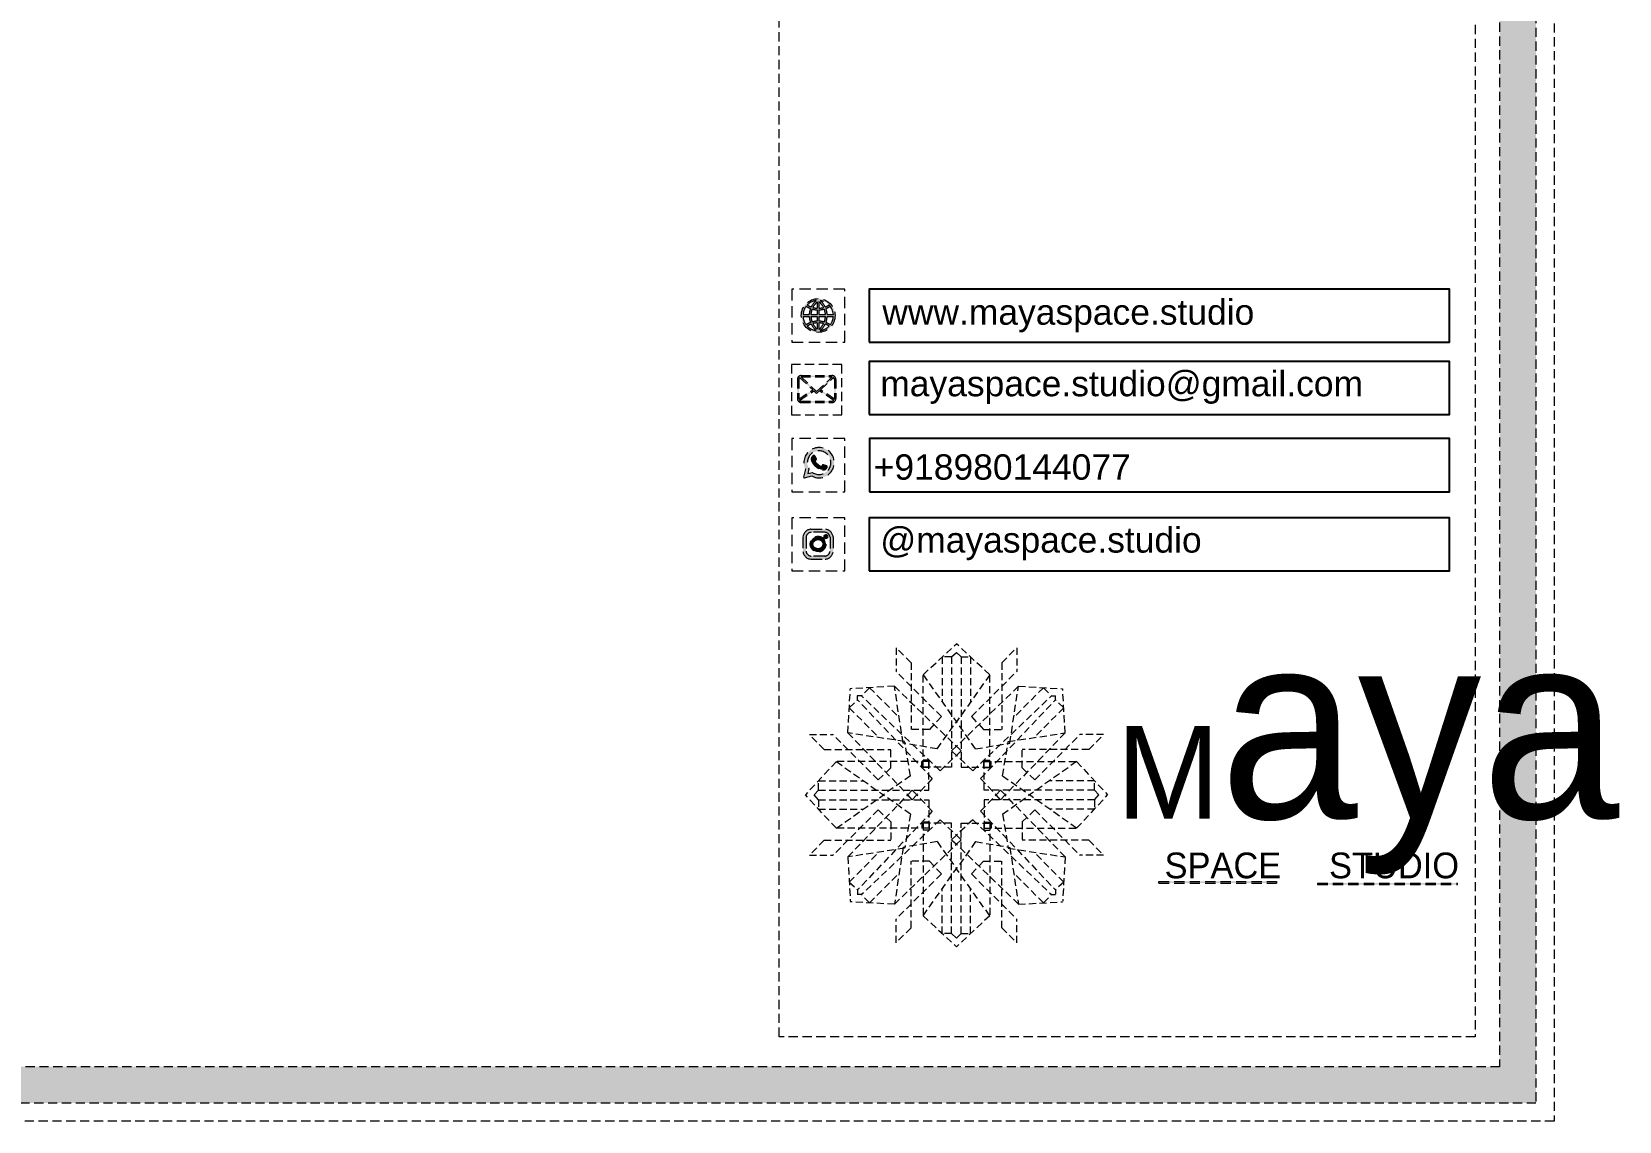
# Model space of a CAD drawing. Header units: millimetres. Extents: x 56222 to 3066687, y -650199 to -121287.
# Drawn here: x 140305 to 140477.3, y -185487 to -185368.8 of the extents above; entities that cross this region are included whole.
import ezdxf

# ---------------------------------------------------------------- set-up
doc = ezdxf.new("R2010")
doc.units = ezdxf.units.MM
doc.header["$MEASUREMENT"] = 0
doc.linetypes.add('DASHEDX2', pattern=[1.5, 1, -0.5])
doc.layers.add('Dimension', color=10, linetype='DASHEDX2', lineweight=20)
doc.styles.get("Standard").update_dxf_attribs({"font": 'arial.ttf', "height": 6})

# ---------------------------------------------------------------- blocks, each defined once
blk = doc.blocks.new('FSFSF')
at = {"color": 42, "lineweight": 5, "true_color": 0xe0ac11}
for p, q in [((28603.8573819619, 139.6884756314575), (28608.58467309682, 144.0826294809294)), ((28613.31196423174, 139.6884756314505), (28608.58467309682, 144.0826294809224)), ((28600.02952215459, 143.5139148725285), (28600.02952215459, 140.1627915054827)), ((28602.14937278152, 141.4051683081257), (28600.02952215458, 143.5139148725237)), ((28607.90038549203, 142.2178300233099), (28606.57849619761, 142.2178300233099)), ((28606.57849619761, 142.2178300233112), (28606.57849619761, 135.8440958244304)), ((28607.90038549203, 142.2178300233056), (28608.57656374431, 142.8463572676453)), ((28607.90038549203, 142.2178300233099), (28607.90038549203, 126.5832694616292)), ((28609.26896070161, 142.2178300232985), (28608.59278244933, 142.8463572676383)), ((28609.26896070161, 142.2178300233029), (28609.26896070161, 126.5832694616222)), ((28609.26896070161, 142.2178300233029), (28610.59084999603, 142.2178300233029)), ((28610.59084999603, 142.2178300233041), (28610.59084999603, 135.8440958244234)), ((28615.01997341212, 141.4051683081186), (28617.13982403906, 143.5139148725166)), ((28617.13982403905, 143.5139148725215), (28617.13982403905, 140.1627915054756)), ((28606.46515515396, 133.7608692168469), (28600.02952215458, 140.1627915054788)), ((28602.14937278152, 141.4051683081257), (28602.14937278152, 131.9548183658916)), ((28603.8573819619, 126.5832694616292), (28603.8573819619, 139.6884756314575)), ((28603.8573819619, 139.6884756314575), (28608.57656374431, 133.0212336201026)), ((28613.31196423174, 139.6884756314505), (28608.59278244933, 133.0212336200956)), ((28610.70419103967, 133.7608692168399), (28617.13982403906, 140.1627915054717)), ((28613.31196423174, 126.5832694616222), (28613.31196423174, 139.6884756314505)), ((28615.01997341212, 141.4051683081186), (28615.01997341212, 131.9548183658846)), ((28593.18528875562, 131.4512709548762), (28593.53942279741, 137.7083440558963)), ((28599.79649589843, 138.0624780976842), (28593.53942279741, 137.7083440558973)), ((28596.24299432195, 137.8613591630871), (28595.12411765238, 136.6852294059708)), ((28596.24299432195, 137.8613591630871), (28600.47007367387, 133.6479551677364)), ((28601.02633591869, 130.0022997966441), (28599.79649589844, 138.0624780976862)), ((28599.79697319313, 138.0540449410801), (28608.57656374431, 129.5596347853315)), ((28617.37237300051, 138.0540449410731), (28608.59278244933, 129.5596347853245)), ((28616.14301027494, 130.0022997966371), (28617.3728502952, 138.0624780976791)), ((28620.92635187169, 137.8613591630801), (28616.69927251977, 133.6479551677294)), ((28617.37285029521, 138.0624780976772), (28623.62992339623, 137.7083440558903)), ((28620.92635187169, 137.8613591630801), (28622.04522854125, 136.6852294059638)), ((28624.00027614303, 131.4512709548835), (28623.64614210124, 137.7083440559036)), ((28593.38640769022, 135.0047725313525), (28594.56253744733, 136.1236492009193)), ((28595.12411765238, 136.6852294059708), (28594.53344388519, 136.6852294059708)), ((28594.56253744733, 136.1236492009193), (28594.56253744733, 136.7143229681096)), ((28605.16739288197, 124.9761417178488), (28594.56253744733, 136.1236492009157)), ((28606.27162513545, 126.0803739713377), (28595.12411765239, 136.6852294059723)), ((28610.89772105818, 126.0803739713307), (28622.04522854125, 136.6852294059653)), ((28612.01817201668, 124.9761417178561), (28622.62302745131, 136.123649200923)), ((28622.04522854125, 136.6852294059638), (28622.63590230844, 136.6852294059638)), ((28622.62302745131, 136.1236492009266), (28622.62302745131, 136.7143229681169)), ((28623.79915720843, 135.0047725313598), (28622.62302745131, 136.1236492009266)), ((28593.38640769022, 135.0047725313525), (28597.59981168557, 130.777693179436)), ((28606.46515515396, 133.7608692168438), (28604.74702146255, 131.954818365889)), ((28605.85908385607, 129.1819884053065), (28608.57656374431, 133.0212336201024)), ((28611.31026233756, 129.1819884052994), (28608.59278244933, 133.0212336200953)), ((28610.70419103968, 133.7608692168368), (28612.42232473109, 131.954818365882)), ((28623.79915720843, 135.0047725313598), (28619.58575321308, 130.7776931794433)), ((28587.73385198078, 131.2182446987172), (28591.08497534782, 131.2182446987172)), ((28589.84259854518, 129.0983940717815), (28587.73385198078, 131.2182446987208)), ((28597.48689763646, 124.7826116993383), (28591.08497534783, 131.2182446987208)), ((28601.24546705666, 130.2214309346091), (28593.18528875562, 131.4512709548617)), ((28593.19372191223, 131.4507936601731), (28601.68813206797, 122.6712031089919)), ((28604.74702146255, 131.9548183658916), (28602.14937278152, 131.9548183658916)), ((28612.42232473109, 131.9548183658846), (28615.01997341212, 131.9548183658846)), ((28623.99184298642, 131.4507936601804), (28615.49743283067, 122.6712031089992)), ((28615.94009784198, 130.2214309346164), (28624.00027614303, 131.451270954869)), ((28619.69866726219, 124.7826116993456), (28626.10058955082, 131.2182446987281)), ((28629.45171291787, 131.2182446987244), (28626.10058955082, 131.2182446987244)), ((28627.34296635347, 129.0983940717888), (28629.45171291786, 131.2182446987281)), ((28589.84259854518, 129.0983940717815), (28599.29294848741, 129.0983940717815)), ((28599.29294848741, 126.5007453907565), (28599.29294848741, 129.0983940717815)), ((28605.85908385607, 129.1819884053061), (28601.02633591869, 130.0022997966444)), ((28602.065778448, 125.3886829972289), (28601.24546705666, 130.2214309346127)), ((28607.90038549203, 128.9163723677579), (28608.57656374431, 129.5596347853315)), ((28607.90038549203, 128.916372367763), (28608.57656374431, 128.2731099501872)), ((28609.26896070161, 128.9163723677509), (28608.59278244933, 129.5596347853245)), ((28609.26896070161, 128.916372367756), (28608.59278244933, 128.2731099501802)), ((28611.31026233756, 129.1819884052991), (28616.14301027495, 130.0022997966374)), ((28615.11978645065, 125.3886829972362), (28615.94009784198, 130.22143093462)), ((28627.34296635347, 129.0983940717888), (28617.89261641123, 129.0983940717888)), ((28617.89261641123, 126.5007453907638), (28617.89261641123, 129.0983940717888)), ((28591.55929122185, 127.3903848914015), (28587.16513737238, 122.6630937564842)), ((28604.66449739168, 127.3903848914015), (28591.55929122185, 127.3903848914015)), ((28591.55929122185, 127.3903848914015), (28598.2265332332, 122.6712031089919)), ((28597.48689763646, 124.7826116993419), (28599.29294848742, 126.5007453907529)), ((28603.67734725012, 126.5424332089096), (28603.67734725012, 127.3903848914015)), ((28604.66449739168, 126.5430463444827), (28603.67734725012, 126.5424332089096)), ((28604.70533364439, 127.5704196031902), (28603.8573819619, 127.5704196031902)), ((28607.90038549203, 126.5832694616292), (28603.8573819619, 126.5832694616292)), ((28604.66449739168, 123.3473813612763), (28604.66449739168, 127.3903848914015)), ((28604.70472050882, 126.5832694616292), (28604.70533364439, 127.5704196031902)), ((28606.27162513545, 126.0803739713377), (28608.57656374431, 128.2731099501872)), ((28610.89772105818, 126.0803739713307), (28608.59278244933, 128.2731099501802)), ((28609.26896070161, 126.5832694616222), (28613.31196423174, 126.5832694616222)), ((28612.46462568482, 126.5832694616222), (28612.46401254924, 127.5704196031832)), ((28612.46401254924, 127.5704196031832), (28613.31196423174, 127.5704196031832)), ((28612.52106750697, 123.3473813612836), (28612.52106750697, 127.3903848914088)), ((28612.52106750697, 127.3903848914088), (28625.6262736768, 127.3903848914088)), ((28612.52106750697, 126.54304634449), (28613.50821764853, 126.5424332089169)), ((28613.50821764853, 126.5424332089169), (28613.50821764853, 127.3903848914088)), ((28619.69866726219, 124.7826116993492), (28617.89261641123, 126.5007453907601)), ((28625.6262736768, 127.3903848914088), (28618.95903166544, 122.6712031089992)), ((28625.6262736768, 127.3903848914088), (28630.02042752627, 122.6630937564914)), ((28589.02993683, 123.3473813612763), (28589.02993683, 124.6692706556969)), ((28589.02993682999, 124.6692706556969), (28595.40367102887, 124.6692706556969)), ((28602.065778448, 125.3886829972289), (28598.2265332332, 122.6712031089919)), ((28605.16739288197, 124.9761417178488), (28602.97465690312, 122.6712031089919)), ((28612.01817201668, 124.9761417178561), (28614.21090799553, 122.6712031089992)), ((28615.11978645065, 125.3886829972362), (28618.95903166544, 122.6712031089992)), ((28628.15562806865, 124.6692706557042), (28621.78189386977, 124.6692706557042)), ((28628.15562806865, 123.3473813612836), (28628.15562806865, 124.6692706557042)), ((28591.55929122185, 117.9358026215632), (28587.16513737238, 122.6630937564805)), ((28589.02993683, 123.3473813612763), (28588.40140958566, 122.6712031089919)), ((28589.02993683, 121.9788061516883), (28588.40140958566, 122.6549844039728)), ((28589.02993683, 123.3473813612763), (28604.66449739168, 123.3473813612763)), ((28589.02993682999, 121.9788061516883), (28604.66449739167, 121.9788061516883)), ((28589.02993682999, 121.9788061516883), (28589.02993682999, 120.6569168572678)), ((28591.55929122185, 117.9358026215632), (28598.2265332332, 122.6549844039728)), ((28593.19372191222, 113.8753938527916), (28601.68813206797, 122.6549844039728)), ((28602.065778448, 119.9375045157358), (28598.2265332332, 122.6549844039728)), ((28602.33139448555, 123.3473813612727), (28601.68813206797, 122.6712031089919)), ((28602.33139448555, 121.978806151692), (28601.68813206797, 122.6549844039728)), ((28602.33139448554, 123.3473813612727), (28602.97465690312, 122.6712031089919)), ((28602.33139448554, 121.978806151692), (28602.97465690312, 122.6549844039728)), ((28605.16739288197, 120.3500457951159), (28602.97465690312, 122.6549844039728)), ((28604.66449739167, 121.9788061516883), (28604.66449739167, 117.9358026215632)), ((28612.01817201667, 120.3500457951159), (28614.21090799552, 122.6549844039728)), ((28628.15562806865, 123.3473813612836), (28612.52106750697, 123.3473813612836)), ((28612.52106750696, 121.9788061516883), (28612.52106750696, 117.9358026215632)), ((28628.15562806865, 121.9788061516883), (28612.52106750696, 121.9788061516883)), ((28614.85417041311, 123.34738136128), (28614.21090799553, 122.6712031089992)), ((28614.8541704131, 121.978806151692), (28614.21090799552, 122.6549844039728)), ((28614.8541704131, 123.34738136128), (28615.49743283067, 122.6712031089992)), ((28614.85417041309, 121.978806151692), (28615.49743283067, 122.6549844039728)), ((28615.11978645064, 119.9375045157358), (28618.95903166544, 122.6549844039728)), ((28623.99184298642, 113.8753938527916), (28615.49743283067, 122.6549844039728)), ((28625.62627367679, 117.9358026215632), (28618.95903166544, 122.6549844039728)), ((28625.62627367679, 117.9358026215632), (28630.02042752627, 122.6630937564805)), ((28628.15562806865, 123.3473813612836), (28628.78415531299, 122.6712031089992)), ((28628.15562806864, 121.9788061516883), (28628.78415531298, 122.6549844039728)), ((28628.15562806865, 121.9788061516883), (28628.15562806865, 120.6569168572678)), ((28589.02993682999, 120.6569168572678), (28595.40367102887, 120.6569168572678)), ((28597.48689763646, 120.5435758136264), (28591.08497534783, 114.1079428142439)), ((28605.16739288197, 120.3500457951159), (28594.56253744733, 109.202538312049)), ((28597.48689763646, 120.5435758136227), (28599.29294848741, 118.8254421222118)), ((28602.065778448, 119.9375045157358), (28601.24546705666, 115.104756578352)), ((28612.01817201667, 120.3500457951159), (28622.62302745131, 109.202538312049)), ((28615.11978645064, 119.9375045157358), (28615.94009784198, 115.104756578352)), ((28619.69866726218, 120.5435758136227), (28617.89261641122, 118.8254421222118)), ((28619.69866726218, 120.5435758136264), (28626.10058955082, 114.1079428142439)), ((28628.15562806865, 120.6569168572678), (28621.78189386977, 120.6569168572678)), ((28604.66449739167, 117.9358026215632), (28591.55929122185, 117.9358026215632)), ((28606.27162513545, 119.148331313441), (28595.12411765239, 108.5434758788064)), ((28599.29294848741, 118.8254421222082), (28599.29294848741, 116.2277934411832)), ((28604.66449739167, 118.783141168482), (28603.67734725012, 118.783754304055)), ((28603.67734725012, 118.783754304055), (28603.67734725012, 117.9358026215632)), ((28607.90038549203, 118.6454358231495), (28603.8573819619, 118.6454358231495)), ((28603.8573819619, 118.6454358231495), (28603.8573819619, 105.5402296533212)), ((28604.70533364439, 117.6582856815885), (28603.8573819619, 117.6582856815885)), ((28604.70472050882, 118.6454358231495), (28604.70533364439, 117.6582856815885)), ((28606.27162513545, 119.148331313441), (28608.57656374431, 116.9555953345915)), ((28607.90038549203, 103.0108752614688), (28607.90038549203, 118.6454358231495)), ((28610.89772105818, 119.148331313441), (28608.59278244933, 116.9555953345915)), ((28609.26896070161, 118.6454358231495), (28613.31196423174, 118.6454358231495)), ((28609.26896070161, 103.0108752614688), (28609.26896070161, 118.6454358231495)), ((28610.89772105818, 119.148331313441), (28622.04522854125, 108.5434758788064)), ((28612.46462568482, 118.6454358231495), (28612.46401254924, 117.6582856815885)), ((28612.46401254924, 117.6582856815885), (28613.31196423174, 117.6582856815885)), ((28612.52106750696, 118.783141168482), (28613.50821764853, 118.783754304055)), ((28612.52106750696, 117.9358026215632), (28625.62627367679, 117.9358026215632)), ((28613.31196423174, 118.6454358231495), (28613.31196423174, 105.5402296533212)), ((28613.50821764853, 118.783754304055), (28613.50821764853, 117.9358026215632)), ((28617.89261641123, 118.8254421222082), (28617.89261641123, 116.2277934411832)), ((28589.84259854518, 116.2277934411832), (28587.73385198078, 114.1079428142439)), ((28589.84259854518, 116.2277934411832), (28599.29294848741, 116.2277934411832)), ((28601.24546705666, 115.1047565783556), (28593.18528875562, 113.874916558103)), ((28601.02633591869, 115.2264054881346), (28599.79649589844, 107.1662271870926)), ((28599.79697319313, 107.1746603436987), (28608.57656374431, 115.6690704994472)), ((28605.85908385607, 116.0467168794726), (28601.02633591869, 115.2264054881344)), ((28605.85908385607, 116.0467168794723), (28608.57656374431, 112.2074716646764)), ((28607.90038549203, 116.3123329170157), (28608.57656374431, 116.9555953345915)), ((28607.90038549203, 116.3123329170208), (28608.57656374431, 115.6690704994472)), ((28609.26896070161, 116.3123329170157), (28608.59278244933, 116.9555953345915)), ((28609.26896070161, 116.3123329170208), (28608.59278244933, 115.6690704994472)), ((28611.31026233756, 116.0467168794723), (28608.59278244933, 112.2074716646764)), ((28617.37237300051, 107.1746603436987), (28608.59278244933, 115.6690704994472)), ((28611.31026233756, 116.0467168794726), (28616.14301027495, 115.2264054881344)), ((28615.94009784198, 115.1047565783556), (28624.00027614302, 113.874916558103)), ((28616.14301027494, 115.2264054881346), (28617.3728502952, 107.1662271870926)), ((28627.34296635346, 116.2277934411832), (28617.89261641123, 116.2277934411832)), ((28627.34296635346, 116.2277934411832), (28629.45171291786, 114.1079428142439)), ((28587.73385198077, 114.1079428142475), (28591.08497534782, 114.1079428142475)), ((28593.18528875562, 113.8749165580884), (28593.53942279741, 107.6178434570684)), ((28593.38640769022, 110.3214149816122), (28597.59981168557, 114.5484943335287)), ((28602.14937278152, 103.8235369766531), (28602.14937278152, 113.2738869188871)), ((28604.74702146255, 113.2738869188871), (28602.14937278152, 113.2738869188871)), ((28606.46515515396, 111.4678360679349), (28604.74702146255, 113.2738869188898)), ((28610.70419103968, 111.4678360679349), (28612.42232473109, 113.2738869188898)), ((28612.42232473109, 113.2738869188871), (28615.01997341212, 113.2738869188871)), ((28615.01997341212, 103.8235369766531), (28615.01997341212, 113.2738869188871)), ((28623.79915720842, 110.3214149816122), (28619.58575321307, 114.5484943335287)), ((28624.00027614302, 113.8749165580884), (28623.64614210124, 107.6178434570684)), ((28629.45171291786, 114.1079428142475), (28626.10058955082, 114.1079428142475)), ((28593.38640769022, 110.3214149816122), (28594.56253744733, 109.2025383120454)), ((28596.24299432195, 107.3673461216916), (28600.47007367387, 111.5807501170424)), ((28606.46515515396, 111.4678360679318), (28600.02952215458, 105.0659137793)), ((28603.8573819619, 105.5402296533212), (28608.57656374431, 112.2074716646761)), ((28613.31196423174, 105.5402296533212), (28608.59278244933, 112.2074716646761)), ((28610.70419103967, 111.4678360679318), (28617.13982403906, 105.0659137793)), ((28620.92635187169, 107.3673461216916), (28616.69927251977, 111.5807501170424)), ((28623.79915720842, 110.3214149816122), (28622.62302745131, 109.2025383120454)), ((28595.12411765238, 108.5434758788079), (28594.53344388519, 108.5434758788079)), ((28594.56253744733, 109.2025383120454), (28594.56253744733, 108.6118645448551)), ((28596.24299432195, 107.3673461216916), (28595.12411765238, 108.5434758788079)), ((28606.57849619761, 103.0108752614676), (28606.57849619761, 109.3846094603483)), ((28610.59084999603, 103.0108752614676), (28610.59084999603, 109.3846094603483)), ((28620.92635187169, 107.3673461216916), (28622.04522854125, 108.5434758788079)), ((28622.04522854125, 108.5434758788079), (28622.63590230844, 108.5434758788079)), ((28622.62302745131, 109.2025383120454), (28622.62302745131, 108.6118645448551)), ((28599.79649589843, 107.1662271870945), (28593.53942279741, 107.5203612288814)), ((28617.37285029521, 107.1662271870945), (28623.62992339623, 107.5203612288814)), ((28600.02952215459, 101.7147904122502), (28600.02952215459, 105.0659137792961)), ((28602.14937278152, 103.8235369766531), (28600.02952215458, 101.7147904122551)), ((28603.8573819619, 105.5402296533212), (28608.58467309682, 101.1460758038494)), ((28613.31196423174, 105.5402296533212), (28608.58467309682, 101.1460758038494)), ((28615.01997341212, 103.8235369766531), (28617.13982403906, 101.7147904122551)), ((28617.13982403905, 101.7147904122502), (28617.13982403905, 105.0659137792961)), ((28607.90038549203, 103.0108752614688), (28606.57849619761, 103.0108752614688)), ((28607.90038549203, 103.0108752614732), (28608.57656374431, 102.3823480171334)), ((28609.26896070161, 103.0108752614732), (28608.59278244933, 102.3823480171334)), ((28609.26896070161, 103.0108752614688), (28610.59084999603, 103.0108752614688))]:
    blk.add_line(p, q, dxfattribs=at)
blk = doc.blocks.new('hgwg')
at = {"layer": 'Dimension', "true_color": 0xd39e00}
h = blk.add_hatch(color=42, dxfattribs=at)
h.dxf.hatch_style = 1
h.paths.add_polyline_path([(27505.71340162798, 45.05203686693212), (27494.27108242475, 45.05203686693212), (27494.27108242475, 44.90203686693212), (27505.71340162798, 44.90203686693212)])
h = blk.add_hatch(color=42, dxfattribs=at)
h.dxf.hatch_style = 1
h.paths.add_polyline_path([(27523.30327300013, 44.90203686693212), (27509.6816220806, 44.90203686693212), (27509.6816220806, 44.75203686693212), (27523.30327300013, 44.75203686693212)])
at = {"layer": 'Dimension', "color": 42, "true_color": 0xd39e00}
for p, q in [((27494.27108242475, 45.05203686693212), (27505.71340162798, 45.05203686693212)), ((27494.27108242475, 44.90203686693212), (27494.27108242475, 45.05203686693212)), ((27494.27108242475, 44.90203686693212), (27505.71340162798, 44.90203686693212)), ((27505.71340162798, 45.05203686693212), (27505.71340162798, 44.90203686693212)), ((27509.6816220806, 44.90203686693212), (27523.30327300013, 44.90203686693212)), ((27509.6816220806, 44.90203686693212), (27509.6816220806, 44.75203686693212)), ((27509.6816220806, 44.75203686693212), (27523.30327300013, 44.75203686693212)), ((27523.30327300013, 44.75203686693212), (27523.30327300013, 44.90203686693212))]:
    blk.add_line(p, q, dxfattribs=at)
at = {"layer": 'Dimension', "color": 42, "true_color": 0xd39e00, "attachment_point": 1}
for s, width, insert, char_height in [('{\\fCinzel|b0|i0|c0|p2;\\H1.5x;M\\fAmsterdam One|b0|i0|c0|p2;\\H2x;aya}', 85.32770400233176, (27490.16720882829, 69.1670580071177), 6), ('{\\fCinzel|b0|i0|c0|p0;SPACE     STUDIO}', 66.12897169631242, (27494.8322192234, 47.86289312563859), 2.5)]:
    blk.add_mtext_dynamic_manual_height_columns(s, width=width, gutter_width=30, heights=[0], dxfattribs=dict(at, insert=insert, char_height=char_height))
blk = doc.blocks.new('QEGW4TG')
at = {"layer": 'Dimension', "true_color": 0x000000}
h = blk.add_hatch(color=18, dxfattribs=at)
h.dxf.hatch_style = 1
h.paths.add_polyline_path([(2.69088877770705, 1.92587512415134, 0.1705132533677809), (2.945253356194499, 1.971108140553456, 0.1903366609236977), (3.112594508728961, 2.180175743679358, 0.3162306266121118), (3.073767296647737, 2.275596138167021), (2.789984836732684, 2.366833549170965, 0.2737208883028206), (2.687663811828624, 2.340313884368473, 0.04074929161680264), (2.628080915907737, 2.265958741588464, -0.4412823113683144), (2.532697100181941, 2.24591003816886, -0.1182797973807854), (2.064446685660975, 2.638307475266393, -0.4412823115886928), (2.069093945741176, 2.735664682453956, 0.0407492915841285), (2.133043749293872, 2.806299173711523, 0.2900830682164263), (2.140126129328373, 2.917140342695693), (2.007833641781254, 3.177226008350592, 0.3162306265019353), (1.907458275577838, 3.20040768075923, 0.1903366612595143), (1.727617539012805, 3.001989854656149, 0.1705132530592537), (1.723351830981196, 2.743669959818327, 0.2527841192987504)], flags=0)
h.paths.add_polyline_path([(1.187091838183055, 1.98177108190226), (1.033431034835843, 1.296664261299405, 0.5509124427602007), (1.108033365454781, 1.228472477282909), (1.753631702631828, 1.3859606636898, 6.344125232327936)])
h.paths.add_polyline_path([(1.810474836187209, 1.698279910686368), (1.403136541219283, 1.598913221470411), (1.499210153190082, 2.0272637533444, -9.07133912899332)], flags=16)
h.paths.add_polyline_path([(3.107131665667435, 2.163826466897883, -0.1781104600367708), (2.945253356217101, 1.971108140565923, -0.1705132533848771), (2.690888777707046, 1.925875124151341, -0.2527841192987487), (1.723351830981198, 2.743669959818323, -0.1705132530592605), (1.727617539012807, 3.001989854656155, -0.1781104603428363), (1.892183965378278, 3.192417877521238, -0.3700893306669938), (2.007833641781254, 3.177226008350592), (2.140126129328373, 2.917140342695693, -0.3071850866740538), (2.129048925607798, 2.801150635431628, -0.0410867202805622), (2.063735285172322, 2.730699185723801, 0.321676359158344), (2.052573019720961, 2.654587547766838, 0.1265238261119609), (2.55282324622454, 2.23610159399366, 0.3122156164865639), (2.624029388524266, 2.259879553704388, -0.04108672024787878), (2.68321498693278, 2.335552159839379, -0.2906730096645621), (2.789984836732686, 2.366833549170964), (3.073767296647737, 2.275596138167021, -0.3700893305717193)], flags=0)
h = blk.add_hatch(color=18, dxfattribs=at)
h.dxf.hatch_style = 1
h.paths.add_polyline_path([(2.789984836732684, 2.366833549170965, 0.2737208883027897), (2.687663811828632, 2.340313884368481, 0.04074929161680683), (2.628080915907738, 2.265958741588466, -0.4412823113683231), (2.532697100181941, 2.24591003816886, -0.1182797973807856), (2.064446685660975, 2.638307475266393, -0.4412823115886387), (2.069093945741169, 2.735664682453949, 0.04074929158412958), (2.133043749293867, 2.806299173711516, 0.2900830682164422), (2.140126129328374, 2.917140342695692), (2.007833641781254, 3.177226008350592, 0.31623062650189), (1.907458275577852, 3.200407680759237, 0.1903366612595442), (1.727617539012796, 3.001989854656125, 0.1705132530592358), (1.723351830981196, 2.743669959818328, 0.2527841192987502), (2.690888777707049, 1.92587512415134, 0.1705132533677818), (2.945253356194499, 1.971108140553456, 0.1903366609236972), (3.11259450872896, 2.180175743679357, 0.316230626612114), (3.073767296647737, 2.275596138167021)])
for p, q in [((2.007833641782781, 3.177226008347589), (2.140126129339478, 2.917140342673861)), ((1.187091838182823, 1.981771081901229), (1.033431034829846, 1.296664261272667)), ((1.499210153189779, 2.02726375334305), (1.403136541219283, 1.598913221470411)), ((1.403136541219283, 1.598913221470411), (1.810474836187495, 1.698279910686438)), ((3.07376729664611, 2.275596138167543), (2.795973786971444, 2.364908073175798)), ((1.104864288547105, 1.22769940810656), (1.753631702631537, 1.38596066368973))]:
    blk.add_line(p, q)
blk.add_lwpolyline([(0, 0), (4.677875833520375, 0), (4.677875833520375, 4.677875833487633), (0, 4.677875833487633)], close=True)
for centre, radius, start, end in [((2.391856922618899, 2.560090461466984), 1.336380265289725, 241.4726925157612, 205.6422480518206), ((2.391856922618899, 2.560090461466984), 1.039578066265566, 235.9961833528427, 210.8332541496584), ((2.093211678275111, 2.866757529460642), 0.3898036126573604, 159.7006965781634, 198.4071931529369), ((2.068710664792889, 2.873542338844459), 0.3644767273401995, 118.9685287465575, 159.3648257195266), ((1.94115209195661, 3.117399309044913), 0.08958606497010892, 41.8984607349679, 123.1343628598353), ((1.668440453213407, 3.162667354486985), 0.5855377895559305, 312.4616868225817, 321.8727761964677), ((2.049097856513981, 2.86730989022908), 0.1037748545872203, 320.3923518033985, 28.69705978797532), ((2.96422670641914, 3.230508715242536), 1.33296002576076, 201.4218194877544, 258.1669382717271), ((2.111185664180084, 2.684865951528081), 0.06597138640971531, 135.993167916936, 224.889150196011), ((3.116352617467783, 3.417971815580813), 1.3093443293986, 216.5455493843477, 243.5279193807737), ((2.571242585552682, 2.299449457126798), 0.06597138640971531, 234.2481540868074, 323.1441363625612), ((3.113289334112778, 1.938197709888527), 0.5855377895559305, 137.2645280778166, 146.6756174521283), ((2.761231025502639, 2.267121770607218), 0.1037748545872203, 70.44024447729866, 138.7449524685831), ((2.753680358302518, 2.310588100078917), 0.3898036126573604, 260.7301111127597, 299.4366076966294), ((2.764269856204919, 2.287475423160004), 0.3644767273401995, 299.7724785632745, 340.1687755327218), ((3.025288852411904, 2.200260200651769), 0.08958606497010892, 336.0029414192384, 57.23884355508559), ((1.092285202801577, 1.28614751820453), 0.05978641126763205, 164.848313743537, 282.1458186134437)]:
    blk.add_arc(centre, radius, start, end)
blk = doc.blocks.new('ASGERG')
at = {"layer": 'Dimension', "true_color": 0x000000}
h = blk.add_hatch(color=18, dxfattribs=at)
h.dxf.hatch_style = 1
h.paths.add_polyline_path([(0.9878009781132278, 1.703186002650503, 0.3538715441455649), (1.693565527702308, 1.025485415719686), (2.958426043524663, 1.025485415719686, 0.3538715441560817), (3.664190593117382, 1.703186002679353), (3.664190593117382, 2.988961614004873, 0.3538715441560807), (2.958426043524663, 3.666662200964538), (1.693565527702309, 3.666662200964538, 0.3538715441455654), (0.9878009781132278, 2.988961614033721)])
h.paths.add_polyline_path([(1.269614298369561, 2.969406444390669, -0.3538715441427052), (1.715004474138197, 3.397086162369874), (2.936987097088775, 3.397086162369874, -0.3538715441427047), (3.382377272857411, 2.96940644439067), (3.382377272857411, 1.722741172293554, -0.3538715441427047), (2.936987097088775, 1.29506145431435), (1.715004474138194, 1.29506145431435, -0.3538715441427023), (1.269614298369561, 1.722741172293553)], flags=16)
h.paths.add_polyline_path([(3.023270429735569, 2.349113106956224, -1), (1.6354381059813, 2.349113106956224, -1)], flags=0)
h.paths.add_polyline_path([(2.743205021494745, 2.349113106956224, -1), (1.915503514222124, 2.349113106956224, -1)], flags=0)
h.paths.add_polyline_path([(2.855701533165678, 3.021710217520308, -1), (3.191863788461511, 3.021710217520308, -1)], flags=0)
h.paths.add_polyline_path([(1.6354381059813, 2.349113106956224, 1), (3.023270429735569, 2.349113106956224, 1)], flags=0)
h = blk.add_hatch(color=18, dxfattribs=at)
h.dxf.hatch_style = 1
h.paths.add_polyline_path([(1.6354381059813, 2.349113106956224, 1), (3.023270429735569, 2.349113106956224, 1)])
h.paths.add_polyline_path([(2.743205021494745, 2.349113106956224, -1), (1.915503514222124, 2.349113106956224, -1)], flags=16)
h = blk.add_hatch(color=18, dxfattribs=at)
h.dxf.hatch_style = 1
h.paths.add_polyline_path([(3.191863788461511, 3.021710217520308, 1), (2.855701533165678, 3.021710217520308, 1)])
for p, q in [((0.9878009781132278, 2.988961614029904), (0.9878009781132278, 1.70318600265432)), ((1.269614298369561, 2.969406444382912), (1.269614298369561, 1.722741172301312)), ((1.693565527704777, 3.666662200964538), (2.958426043522195, 3.666662200964538)), ((2.936987097087695, 3.397086162369874), (1.715004474142916, 3.397086162369874)), ((3.382377272857411, 2.969406444382798), (3.382377272857411, 1.722741172301198)), ((3.664190593117382, 2.988961614029904), (3.664190593117382, 1.703186002654206)), ((1.693565527704777, 1.025485415719686), (2.958426043522195, 1.025485415719686)), ((2.936987097087695, 1.29506145431435), (1.715004474142916, 1.29506145431435))]:
    blk.add_line(p, q)
blk.add_lwpolyline([(0, 0), (4.677875833520375, 0), (4.677875833520375, 4.677875833487633), (0, 4.677875833487633)], close=True)
for centre, radius in [((2.329354267858434, 2.349113106956224), 0.6939161618771346), ((3.023782660813595, 3.021710217520308), 0.1680811276479166), ((2.329354267858434, 2.349113106956224), 0.4138507536363104)]:
    blk.add_circle(centre, radius)
for centre, radius, start, end in [((1.759504357250989, 2.891647185547413), 0.7778150187314825, 94.86305418922075, 172.8127439550857), ((1.756616803490033, 2.907993767262838), 0.490859406455273, 94.86305418922075, 172.8127439550857), ((2.895374767736939, 2.907993767262838), 0.490859406455273, 7.187256045043576, 85.13694581077927), ((2.892487213975983, 2.891647185547413), 0.7778150187314825, 7.187256045043576, 85.13694581077927), ((1.759504357250989, 1.800500431136811), 0.7778150187314825, 187.1872560450436, 265.1369458107793), ((1.756616803490033, 1.784153849421386), 0.490859406455273, 187.1872560450436, 265.1369458107793), ((2.895374767736939, 1.784153849421386), 0.490859406455273, 274.8630541892207, 352.8127439549564), ((2.892487213975983, 1.800500431136811), 0.7778150187314825, 274.8630541892207, 352.8127439549564)]:
    blk.add_arc(centre, radius, start, end)
blk = doc.blocks.new('DTGWEGEARG')
at = {"layer": 'Dimension', "true_color": 0x000000}
h = blk.add_hatch(color=18, dxfattribs=at)
h.dxf.hatch_style = 1
h.paths.add_polyline_path([(3.827875833522876, 2.338937916762688, 1), (0.849999999997499, 2.338937916762688, 1)])
h.paths.add_polyline_path([(2.510341691500397, 1.011016423996789, 0.1057952507638089), (2.95643628191097, 1.582164618114258, -0.05520542910569182), (3.300583699834641, 1.407276962960325, -0.1698216228186308)], flags=16)
h.paths.add_polyline_path([(2.410067026245088, 1.122706403851673), (2.410067026245088, 1.693045342340603, -0.05827942784441912), (2.812445341716919, 1.629346779479062, -0.1033532736862151)], flags=16)
h.paths.add_polyline_path([(2.260067026236072, 1.129185144458923, -0.1017409038173711), (1.865430491803456, 1.629346779479062, -0.05717097550308231), (2.260067026239994, 1.692713910527245)], flags=16)
h.paths.add_polyline_path([(2.167534142020301, 1.011016423996747, -0.1698216228186932), (1.377292133685734, 1.407276962960325, -0.05520542910569187), (1.721439551609405, 1.582164618114259, 0.1057952507638437)], flags=16)
h.paths.add_polyline_path([(3.016142448257193, 1.719950953253087, 0.08133556479218873), (3.129099600233632, 2.268128927234784), (3.67600217548033, 2.268128927234784, -0.1520689214655179), (3.399506162930495, 1.521655994681915, 0.05686981644290324)], flags=16)
h.paths.add_polyline_path([(2.873828236651899, 1.767790462044811, 0.06194478914005309), (2.410067026245088, 1.843159155080477), (2.410067026245088, 2.268128927234784), (2.978962121406577, 2.268128927234784, -0.08134370791576499)], flags=16)
h.paths.add_polyline_path([(2.260067026240367, 1.842853883239862, 0.06092337719213649), (1.804047596868632, 1.767790462044857, -0.08134370791576293), (1.698913712113797, 2.268128927234784), (2.260067026243632, 2.268128927234784)], flags=16)
h.paths.add_polyline_path([(1.661733385262794, 1.71995095325294, 0.05686981644284866), (1.278369670589879, 1.521655994681915, -0.1520689214655069), (1.001873658040048, 2.268128927234727), (1.548776233286744, 2.268128927234784, 0.08133556479219843)], flags=16)
h.paths.add_polyline_path([(2.410067026245088, 2.418128927234761), (2.410067026245088, 2.8347166784449, 0.06194478913996639), (2.873828236651268, 2.910085371480381, -0.0800087441031702), (2.978564221175644, 2.418128927234761)], flags=16)
h.paths.add_polyline_path([(3.128736234070105, 2.418128927235586, 0.08011645333878988), (3.016142448256736, 2.957924880272117, 0.05686981644296764), (3.399506162930496, 3.156219838843462, 0.02825806179432278), (3.300583699834641, 3.270598870565053, -0.05520542910577758), (2.956436281910409, 3.095711215410909, 0.1057952507639886), (2.51034169149847, 3.666859409528837, -0.3602902893853039), (3.675531919741355, 2.418128927234761)], flags=16)
h.paths.add_polyline_path([(2.260067026243585, 2.418128927234761), (1.699311612344728, 2.418128927234704, -0.08000874410317925), (1.804047596869107, 2.910085371480381, 0.0609233771925021), (2.260067026243632, 2.83502195028538)], flags=16)
h.paths.add_polyline_path([(1.549139599450427, 2.418128927234704), (1.002343913779017, 2.418128927234704, -0.1504655396626469), (1.278369670589879, 3.156219838843463, 0.05686981644296746), (1.661733385263637, 2.957924880272116, 0.08011645333891196)], flags=16)
h.paths.add_polyline_path([(2.410067026245088, 2.984830491184774), (2.410067026245088, 3.555169429672339, -0.1033532736860013), (2.812445341716318, 3.048529054046146, -0.05827942784432971)], flags=16)
h.paths.add_polyline_path([(2.260067026247996, 2.985161922997771, -0.05717097550413885), (1.865430491804057, 3.048529054046147, -0.101740903818736), (2.260067026243632, 3.548690689071458)], flags=16)
h.paths.add_polyline_path([(1.721439551608698, 3.095711215411385, -0.05520542910558381), (1.377292133685735, 3.270598870565053, -0.1698216228190039), (2.167534142021905, 3.666859409528837, 0.105795250764049)], flags=16)
blk.add_lwpolyline([(3.637978807091713e-12, 0), (4.677875833524013, 0), (4.677875833524013, 4.677875833487633), (3.637978807091713e-12, 4.677875833487633)], close=True)
at = {"layer": 'Dimension', "color": 18, "true_color": 0x000000}
for p, q in [((2.260067026243632, 3.548690689070099), (2.260067026243632, 2.985161922998032)), ((2.260067026243632, 2.835021950285466), (2.260067026243632, 2.418128927234648)), ((2.410067026245088, 3.555169429672674), (2.410067026245088, 2.984830491184709)), ((2.410067026245088, 2.834716678444863), (2.410067026245088, 2.418128927234648)), ((1.001873658038676, 2.268128927234727), (1.548776233285025, 2.268128927234784)), ((1.002343913780351, 2.418128927234704), (1.549139599450427, 2.418128927234704)), ((1.698913712112699, 2.268128927234784), (2.260067026239994, 2.268128927234784)), ((1.6993116123449, 2.418128927234704), (2.260067026239994, 2.418128927234761)), ((2.260067026243632, 2.268128927234784), (2.260067026239994, 1.842853883239911)), ((2.260067026239994, 1.692713910527232), (2.260067026236356, 1.129185144458859)), ((2.41006702624145, 2.418128927234761), (2.978564221175475, 2.418128927234761)), ((2.41006702624145, 2.268128927234784), (2.978962121407676, 2.268128927234784)), ((2.410067026245088, 2.268128927234784), (2.410067026245088, 1.8431591550804)), ((2.410067026245088, 1.693045342340554), (2.410067026245088, 1.1227064038506)), ((3.128736234069947, 2.418128927234761), (3.675531919740024, 2.418128927234761)), ((3.129099600235349, 2.268128927234784), (3.676002175481699, 2.268128927234784))]:
    blk.add_line(p, q, dxfattribs=at)
blk.add_circle((2.338937916760187, 2.338937916762688), 1.488937916762688, dxfattribs=at)
for centre, radius, start, end in [((2.338937916760187, 2.338937916762688), 1.338937916762688, 142.3818811909877, 176.6092825432614), ((2.338937916760187, 4.736890727369712), 1.903503470608637, 236.1399364125267, 249.1595144835151), ((2.338937916760187, 2.338937916762688), 1.338937916762688, 97.35488612764266, 135.9073334597986), ((2.338937916760187, 4.736890727369712), 1.753503470608637, 236.7417280667744, 249.3810508283475), ((3.279035271069006, 2.338937916762006), 1.731707322507203, 159.0567445677732, 177.3789487768422), ((3.279035271069006, 2.338937916762006), 1.581707322507203, 158.8325080616307, 177.130184356684), ((3.279035271069006, 2.338937916762006), 1.731707322507203, 129.9301144893371, 154.086741928019), ((2.338937916760187, 4.736890727369712), 1.903503470608637, 253.6799197970913, 267.6252929033811), ((3.279035271069006, 2.338937916762006), 1.581707322507203, 130.1072546006023, 153.3445940917093), ((2.338937916760187, 4.736890727369712), 1.753503470608637, 254.3336465230859, 267.4220214852038), ((1.398840562451369, 2.338937916762006), 1.581707322507203, 26.6554059082907, 50.2584276017604), ((2.338937916760187, 4.736890727369712), 1.753503470608637, 272.3247836724279, 285.6663534769141), ((2.338937916760187, 4.736890727369712), 1.903503470608637, 272.1414969110716, 286.3200802029087), ((2.338937916760187, 2.338937916762688), 1.338937916762688, 3.39071745674187, 82.64511387235737), ((1.398840562451369, 2.338937916762006), 1.731707322507203, 25.91325807198099, 50.06988551069431), ((1.398840562451369, 2.338937916762006), 1.581707322507203, 2.869815643319218, 21.1674919383693), ((2.338937916760187, 4.736890727369712), 1.753503470608637, 290.6189491716524, 303.2582719332256), ((2.338937916760187, 4.736890727369712), 1.903503470608637, 290.8404855164849, 303.8600635874733), ((1.398840562451369, 2.338937916762006), 1.731707322507203, 2.621051223157847, 20.94325543222676), ((2.338937916760187, 2.338937916762688), 1.338937916762688, 183.0314697118864, 217.6181188090123), ((2.338937916760187, -0.05901489384433489), 1.903503470608637, 110.8404855164849, 123.8600635874751), ((2.338937916760187, -0.05901489384433489), 1.753503470608637, 110.6189491716524, 123.2582719332256), ((2.338937916760187, 2.338937916762688), 1.338937916762688, 224.0926665402014, 262.6451138721481), ((3.279035271069006, 2.338937916762006), 1.731707322507203, 182.3434604650025, 200.9432554321933), ((3.279035271069006, 2.338937916762006), 1.581707322507203, 182.5658429709692, 201.1674919382606), ((3.279035271069006, 2.338937916762006), 1.731707322507203, 205.9132580719517, 230.0698855104508), ((2.338937916760187, -0.05901489384433489), 1.903503470608637, 92.37470709661888, 106.3200802029087), ((2.338937916760187, -0.05901489384433489), 1.753503470608637, 92.57797851479616, 105.6663534769142), ((3.279035271069006, 2.338937916762006), 1.581707322507203, 206.6554059082121, 229.8927453989361), ((2.338937916760187, -0.05901489384433489), 1.903503470608637, 73.67991979709127, 87.85850308892842), ((2.338937916760187, -0.05901489384433489), 1.753503470608637, 74.33364652308585, 87.6752163275721), ((1.398840562451369, 2.338937916762006), 1.581707322507203, 309.7415723982334, 333.3445940917879), ((1.398840562451369, 2.338937916762006), 1.731707322507203, 309.9301144893266, 334.0867419280484), ((2.338937916760187, 2.338937916762688), 1.338937916762688, 277.3548861278518, 315.9073334597986), ((1.398840562451369, 2.338937916762006), 1.581707322507203, 338.8325080617394, 357.4341570290307), ((2.338937916760187, -0.05901489384433489), 1.753503470608637, 56.74172806677446, 69.38105082834755), ((1.398840562451369, 2.338937916762006), 1.731707322507203, 339.0567445678067, 357.6565395349943), ((2.338937916760187, -0.05901489384433489), 1.903503470608637, 56.13993641252491, 69.15951448351508), ((2.338937916760187, 2.338937916762688), 1.338937916762688, 322.3818811909877, 356.9685302881169)]:
    blk.add_arc(centre, radius, start, end, dxfattribs=at)

msp = doc.modelspace()

# ---------------------------------------------------------------- hatches: boundary and pattern name
at = {"layer": 'Dimension', "true_color": 0xd39e00}
h = msp.add_hatch(color=42, dxfattribs=at)
h.paths.add_polyline_path([(139906.1084457198, -185089.3774653172), (139906.1084457198, -185485.0545845558), (140468.2493170208, -185485.0545845558), (140468.2493170208, -185089.3774653172)])
h.paths.add_polyline_path([(139910.0536603038, -185093.322679901), (140464.304102437, -185093.322679901), (140464.304102437, -185481.1093699721), (139910.0536603038, -185481.1093699721)], flags=16)
at = {"layer": 'Dimension', "true_color": 0x000000}
h = msp.add_hatch(color=18, dxfattribs=at)
h.dxf.hatch_style = 1
h.paths.add_polyline_path([(140391.8348763676, -185409.0413736796, 0.4142135623730951), (140392.2537620443, -185408.6224880176), (140392.2537620443, -185406.5280597042, 0.414213562373095), (140391.8348763676, -185406.1091740422), (140388.5069593526, -185406.1091740422, 0.4142135623730951), (140388.0880736757, -185406.5280597042), (140388.0880736757, -185408.6224880176, 0.414213562373095), (140388.5069593526, -185409.0413736796)])
h.paths.add_polyline_path([(140390.4798478335, -185407.7794005795), (140392.0199992029, -185408.8076110748, -0.1989123673799882), (140391.8348763676, -185408.8842915581), (140388.5069593526, -185408.8842915581, -0.1989123673799884), (140388.3218365172, -185408.8076110748), (140389.8619888332, -185407.7794005795), (140390.17091786, -185408.0685183181)], flags=16)
h.paths.add_polyline_path([(140390.17091786, -185407.8533758894), (140388.4768926891, -185406.267988484, -0.02878332571811962), (140388.5069593526, -185406.2662561635), (140391.8348763676, -185406.2662561635, -0.02878332572916144), (140391.8649439778, -185406.267988484)], flags=16)
h.paths.add_polyline_path([(140390.5976361482, -185407.6691657797), (140392.0174413449, -185406.3404132827, -0.2024819229892447), (140392.0966800338, -185406.5280597042), (140392.0966800338, -185408.6224880176, -0.04307596912190046), (140392.0928082207, -185408.6673474482)], flags=16)
h.paths.add_polyline_path([(140389.7441995717, -185407.6691657797), (140388.2490284459, -185408.6673474482, -0.04307596911813286), (140388.2451566328, -185408.6224880176), (140388.2451566328, -185406.5280597042, -0.2024819229936822), (140388.3243953217, -185406.3404132827)], flags=16)

# ---------------------------------------------------------------- linework, layer by layer
at = {"color": 18, "true_color": 0x000000, "elevation": 0.258643158410972}
for points in [[(140395.8776975341, -185402.480552517), (140458.8649248166, -185402.480552517), (140458.8649248166, -185396.7237285434), (140395.8776975341, -185396.7237285434)], [(140395.8776975341, -185410.3379969037), (140458.8649248166, -185410.3379969037), (140458.8649248166, -185404.5811729299), (140395.8776975341, -185404.5811729299)], [(140395.9070027714, -185418.719132262), (140458.8649248166, -185418.719132262), (140458.8649248166, -185412.9623082883), (140395.9070027714, -185412.9623082883)], [(140395.8776975341, -185427.3006068518), (140458.8649248166, -185427.3006068518), (140458.8649248166, -185421.5437828781), (140395.8776975341, -185421.5437828781)]]:
    msp.add_lwpolyline(points, close=True, dxfattribs=at)
at = {"layer": 'Dimension', "color": 18, "true_color": 0x000000}
for p, q in [((140388.0880736757, -185406.5280597041, 0.258643158410972), (140388.0880736757, -185408.6224880177, 0.258643158410972)), ((140388.2451566328, -185406.5280597041, 0.258643158410972), (140388.2451566328, -185408.6224880177, 0.258643158410972)), ((140388.3243953217, -185406.3404132828, 0.258643158410972), (140389.7441995717, -185407.6691657799, 0.258643158410972)), ((140388.4768926891, -185406.2679884841, 0.258643158410972), (140390.17091786, -185407.8533758895, 0.258643158410972)), ((140388.5069593526, -185406.1091740423, 0.258643158410972), (140391.8348763676, -185406.1091740423, 0.258643158410972)), ((140388.5069593526, -185406.2662561637, 0.258643158410972), (140391.8348763676, -185406.2662561637, 0.258643158410972)), ((140390.17091786, -185407.8533758895, 0.258643158410972), (140391.8649439778, -185406.2679884841, 0.258643158410972)), ((140390.5976361482, -185407.6691657799, 0.258643158410972), (140392.0174413449, -185406.3404132828, 0.258643158410972)), ((140392.0966800338, -185406.5280597041, 0.258643158410972), (140392.0966800338, -185408.6224880177, 0.258643158410972)), ((140392.2537620443, -185406.5280597041, 0.258643158410972), (140392.2537620443, -185408.6224880177, 0.258643158410972)), ((140388.2490284459, -185408.6673474482, 0.258643158410972), (140389.7441995717, -185407.6691657799, 0.258643158410972)), ((140388.3218365172, -185408.807611075, 0.258643158410972), (140389.8619888332, -185407.7794005795, 0.258643158410972)), ((140389.8619888332, -185407.7794005795, 0.258643158410972), (140390.17091786, -185408.0685183182, 0.258643158410972)), ((140390.17091786, -185408.0685183182, 0.258643158410972), (140390.4798478335, -185407.7794005795, 0.258643158410972)), ((140392.0199992029, -185408.807611075, 0.258643158410972), (140390.4798478335, -185407.7794005795, 0.258643158410972)), ((140392.0928082207, -185408.6673474482, 0.258643158410972), (140390.5976361482, -185407.6691657799, 0.258643158410972)), ((140388.5069593526, -185408.8842915583, 0.258643158410972), (140391.8348763676, -185408.8842915583, 0.258643158410972)), ((140388.5069593526, -185409.0413736797, 0.258643158410972), (140391.8348763676, -185409.0413736797, 0.258643158410972))]:
    msp.add_line(p, q, dxfattribs=at)
at = {"layer": 'Dimension', "color": 42, "true_color": 0xd39e00, "elevation": 0.258643158410972}
for points in [[(139904.1358384279, -185087.4048580253), (140470.2219243127, -185087.4048580253), (140470.2219243127, -185487.0271918478), (139904.1358384279, -185487.0271918478)], [(139906.1084457198, -185089.3774653172), (140468.2493170208, -185089.3774653172), (140468.2493170208, -185485.0545845558), (139906.1084457198, -185485.0545845558)], [(139910.0536603038, -185093.322679901), (140464.304102437, -185093.322679901), (140464.304102437, -185481.1093699721), (139910.0536603038, -185481.1093699721)], [(140386.0980707092, -185477.8624153363), (140386.0980707092, -185096.5696345368), (140461.633235197, -185096.5696345368), (140461.633235197, -185477.8624153363)]]:
    msp.add_lwpolyline(points, close=True, dxfattribs=at)
at = {"layer": 'Dimension', "elevation": 0.258643158410972}
msp.add_lwpolyline([(140387.4305962776, -185410.3812121813), (140392.9053361106, -185410.3812121813), (140392.9053361106, -185404.9064723263), (140387.4305962776, -185404.9064723263)], close=True, dxfattribs=at)
at = {"layer": 'Dimension', "color": 18, "true_color": 0x000000}
for centre, radius, start, end in [((140388.5069593526, -185406.5280597041, 0.258643158410972), 0.4188856627459095, 90, 180), ((140388.5069593526, -185406.5280597041, 0.258643158410972), 0.2618035392161934, 134.2135400773235, 180), ((140388.5069593526, -185406.5280597041, 0.258643158410972), 0.2618035392161934, 90, 96.59481090501744), ((140391.8348763676, -185406.5280597041, 0.258643158410972), 0.4188856627459095, 0, 90), ((140391.8348763676, -185406.5280597041, 0.258643158410972), 0.2618035392161934, 83.40518909498256, 90), ((140391.8348763676, -185406.5280597041, 0.258643158410972), 0.2618035392161934, 0, 45.78645992267651), ((140388.5069593526, -185408.6224880177, 0.258643158410972), 0.4188856627459095, 180, 270), ((140388.5069593526, -185408.6224880177, 0.258643158410972), 0.2618035392161934, 180, 189.8661896657279), ((140388.5069593526, -185408.6224880177, 0.258643158410972), 0.2618035392161934, 224.9999535144678, 270), ((140391.8348763676, -185408.6224880177, 0.258643158410972), 0.4188856627459095, 270, 0), ((140391.8348763676, -185408.6224880177, 0.258643158410972), 0.2618035392161934, 270, 315.000046485532), ((140391.8348763676, -185408.6224880177, 0.258643158410972), 0.2618035392161934, 350.1338103342721, 0)]:
    msp.add_arc(centre, radius, start, end, dxfattribs=at)

# ---------------------------------------------------------------- block references
at = {"layer": 'Dimension', "xscale": 1.230649161866879, "yscale": 1.230649161866879, "zscale": 1.230649161866879}
msp.add_blockref('DTGWEGEARG', (140387.4606867984, -185402.480552517, 0.258643158410972), dxfattribs=at)
at = {"layer": 'Dimension', "color": 42, "true_color": 0xd39e00}
for name, p, xscale, yscale, zscale in [('QEGW4TG', (140387.4899920358, -185418.719132262, 0.258643158410972), 1.230649161866879, 1.230649161866879, 1.230649161866879), ('ASGERG', (140387.4606867984, -185427.3006068518, 0.258643158410972), 1.230649161866879, 1.230649161866879, 1.230649161866879), ('FSFSF', (118501.9578699376, -185545.5328426841, 0.258643158410972), 0.7656228456530056, 0.7656228456530056, 0.7656228456530056), ('hgwg', (109707.8220765503, -185511.3493780284, 0.258643158410972), 1.117304996931142, 1.117304996931142, 1.117304996931142)]:
    msp.add_blockref(name, p, dxfattribs=dict(at, xscale=xscale, yscale=yscale, zscale=zscale))

# ---------------------------------------------------------------- texts
at = {"color": 18, "true_color": 0x000000, "char_height": 2.751686003681814, "attachment_point": 1}
for s, width, gutter_width, insert in [('www.mayaspace.studio', 18.47882358830795, 15.45712720796656, (140397.298602298, -185397.8479629036, 0.258643158410972)), ('mayaspace.studio@gmail.com', 11.52837103192498, 9.643227378059398, (140397.0794484973, -185405.610680067, 0.258643158410972)), ('+918980144077', 44.95527243205264, 9.643227378059398, (140396.3674098631, -185414.6625211016, 0.258643158410972)), ('@mayaspace.studio', 11.52837103192498, 9.643227378059398, (140397.0794484973, -185422.573290015, 0.258643158410972))]:
    msp.add_mtext_dynamic_manual_height_columns(s, width=width, gutter_width=gutter_width, heights=[0], dxfattribs=dict(at, insert=insert))

doc.saveas('drawing.dxf')
